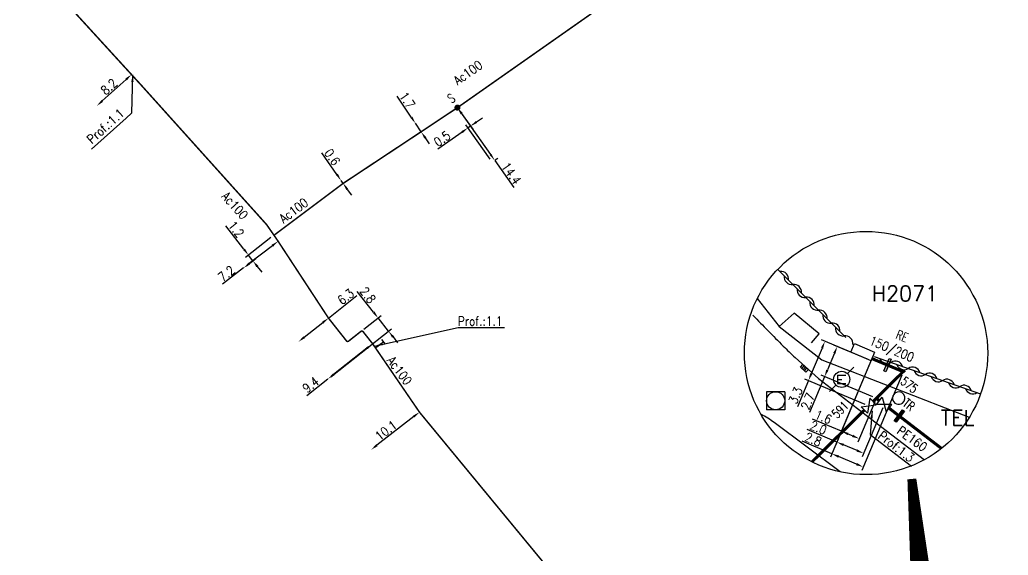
# Model space of a CAD drawing. Header units: millimetres. Extents: x 138988 to 140002, y 128990 to 130001.
# Drawn here: x 139674.1 to 139837.2, y 129141 to 129229.4 of the extents above; entities that cross this region are included whole.
import ezdxf
from ezdxf.enums import TextEntityAlignment as Align

# ---------------------------------------------------------------- set-up
doc = ezdxf.new("R2010")
doc.units = ezdxf.units.MM
doc.header["$PDMODE"] = 34
doc.linetypes.add('L_25_AP', pattern=[2000, 1000, 1000])
doc.layers.get('0').update_dxf_attribs({"linetype": 'CONTINUOUS'})
doc.layers.get('Defpoints').update_dxf_attribs({"linetype": 'CONTINUOUS'})
for name, color, linetype in [('L_150', 1, 'CONTINUOUS'), ('L_300', 7, 'CONTINUOUS'), ('L_340', 7, 'CONTINUOUS'), ('L_900', 7, 'CONTINUOUS')]:
    doc.layers.add(name, color=color, linetype=linetype)
doc.styles.add('G_ROMANS', font='ROMANS.SHX', dxfattribs={"width": 0.75})
doc.styles.get("Standard").update_dxf_attribs({"font": 'romans.shx', "width": 0.85})
doc.dimstyles.get("Standard").update_dxf_attribs({"dimtxt": 1.5, "dimasz": 1.2, "dimexe": 0.625, "dimexo": 0.625, "dimgap": 0.25, "dimtad": 1, "dimdec": 1, "dimzin": 0, "dimdsep": 46, "dimtxsty": 'Standard', "dimcen": -0.5, "dimadec": 0, "dimazin": 0, "dimtfac": 1, "dimtdec": 1, "dimtmove": 0, "dimatfit": 3, "dimfxl": 0, "dimtolj": 1, "dimtzin": 0, "dimarcsym": 0})

# ---------------------------------------------------------------- blocks, each defined once
blk = doc.blocks.new('*D112')
at = {"layer": 'Defpoints', "color": 0, "linetype": 'Continuous', "transparency": 16777216}
for p in [(139692.55, 129220.34), (139686.84, 129215.18), (139686.84, 129215.18)]:
    blk.add_point(p, dxfattribs=at)
at = {"layer": 'L_150', "color": 0, "linetype": 'Continuous', "lineweight": -2, "transparency": 16777216}
blk.add_line((139691.66, 129219.53), (139687.73, 129215.98), dxfattribs=at)
at = {"layer": 'L_150', "color": 0, "linetype": 'Continuous', "transparency": 16777216}
for points in [[(139691.53, 129219.68), (139691.8, 129219.39), (139692.55, 129220.34)], [(139687.6, 129216.13), (139687.87, 129215.83), (139686.84, 129215.18)]]:
    blk.add_solid(points, dxfattribs=at)
at = {"layer": 'L_150', "color": 0, "linetype": 'Continuous', "transparency": 16777216, "insert": (139688.84, 129218.33), "char_height": 1.5, "attachment_point": 5, "rotation": 42.1061}
blk.add_mtext('\\A1;8.2', dxfattribs=at)
blk = doc.blocks.new('*D113')
at = {"layer": 'Defpoints', "color": 0, "linetype": 'Continuous', "transparency": 16777216}
for p in [(139732.34, 129175.91), (139724.95, 129170.09), (139724.95, 129170.09)]:
    blk.add_point(p, dxfattribs=at)
at = {"layer": 'L_150', "color": 0, "linetype": 'Continuous', "lineweight": -2, "transparency": 16777216}
for p, q in [((139731.4, 129175.17), (139725.9, 129170.84)), ((139724.95, 129170.09), (139721.47, 129167.35))]:
    blk.add_line(p, q, dxfattribs=at)
at = {"layer": 'L_150', "color": 0, "linetype": 'Continuous', "transparency": 16777216}
for points in [[(139731.27, 129175.33), (139731.52, 129175.01), (139732.34, 129175.91)], [(139725.77, 129170.99), (139726.02, 129170.68), (139724.95, 129170.09)]]:
    blk.add_solid(points, dxfattribs=at)
at = {"layer": 'L_150', "color": 0, "linetype": 'Continuous', "transparency": 16777216, "insert": (139722.12, 129169.14), "char_height": 1.5, "attachment_point": 5, "rotation": 38.228}
blk.add_mtext('\\A1;9.4', dxfattribs=at)
blk = doc.blocks.new('*D114')
at = {"layer": 'Defpoints', "color": 0, "linetype": 'Continuous', "transparency": 16777216}
for p in [(139725.05, 129180.15), (139720.1, 129176.25), (139720.1, 129176.25)]:
    blk.add_point(p, dxfattribs=at)
at = {"layer": 'L_150', "color": 0, "linetype": 'Continuous', "lineweight": -2, "transparency": 16777216}
for p, q in [((139725.05, 129180.15), (139729.75, 129183.86)), ((139721.05, 129177), (139724.11, 129179.41))]:
    blk.add_line(p, q, dxfattribs=at)
at = {"layer": 'L_150', "color": 0, "linetype": 'Continuous', "transparency": 16777216}
for points in [[(139723.99, 129179.57), (139724.23, 129179.25), (139725.05, 129180.15)], [(139720.92, 129177.15), (139721.17, 129176.84), (139720.1, 129176.25)]]:
    blk.add_solid(points, dxfattribs=at)
at = {"layer": 'L_150', "color": 0, "linetype": 'Continuous', "transparency": 16777216, "insert": (139727.91, 129183.68), "char_height": 1.5, "attachment_point": 5, "rotation": 38.228}
blk.add_mtext('\\A1;6.3', dxfattribs=at)
blk = doc.blocks.new('*D115')
at = {"layer": 'Defpoints', "color": 0, "linetype": 'Continuous', "transparency": 16777216}
for p in [(139730.41, 129177.96), (139734.97, 129177.98), (139724.95, 129170.09)]:
    blk.add_point(p, dxfattribs=at)
at = {"layer": 'L_150', "color": 0, "linetype": 'Continuous', "lineweight": -2, "transparency": 16777216}
for p, q in [((139732.49, 129181.12), (139729.78, 129184.56)), ((139730.9, 129178.34), (139733.72, 129180.57)), ((139734.97, 129177.98), (139733.23, 129180.18)), ((139725.45, 129170.48), (139735.46, 129178.37)), ((139735.71, 129177.04), (139736.45, 129176.09))]:
    blk.add_line(p, q, dxfattribs=at)
at = {"layer": 'L_150', "color": 0, "linetype": 'Continuous', "transparency": 16777216}
for points in [[(139732.65, 129181.25), (139732.33, 129181), (139733.23, 129180.18)], [(139735.86, 129177.16), (139735.55, 129176.91), (139734.97, 129177.98)]]:
    blk.add_solid(points, dxfattribs=at)
at = {"layer": 'L_150', "color": 0, "linetype": 'Continuous', "transparency": 16777216, "insert": (139731.55, 129183.93), "char_height": 1.5, "attachment_point": 5, "rotation": 308.228}
blk.add_mtext('\\A1;2.8', dxfattribs=at)
blk = doc.blocks.new('*D116')
at = {"layer": 'Defpoints', "color": 0, "linetype": 'Continuous', "transparency": 16777216}
for p in [(139716.74, 129192.83), (139711.05, 129188.42), (139711.05, 129188.42)]:
    blk.add_point(p, dxfattribs=at)
at = {"layer": 'L_150', "color": 0, "linetype": 'Continuous', "lineweight": -2, "transparency": 16777216}
for p, q in [((139715.79, 129192.09), (139711.99, 129189.16)), ((139711.05, 129188.42), (139707.59, 129185.75))]:
    blk.add_line(p, q, dxfattribs=at)
at = {"layer": 'L_150', "color": 0, "linetype": 'Continuous', "transparency": 16777216}
for points in [[(139715.67, 129192.25), (139715.91, 129191.94), (139716.74, 129192.83)], [(139711.87, 129189.31), (139712.12, 129189), (139711.05, 129188.42)]]:
    blk.add_solid(points, dxfattribs=at)
at = {"layer": 'L_150', "color": 0, "linetype": 'Continuous', "transparency": 16777216, "insert": (139708.23, 129187.51), "char_height": 1.5, "attachment_point": 5, "rotation": 37.7331}
blk.add_mtext('\\A1;7.2', dxfattribs=at)
blk = doc.blocks.new('*D117')
at = {"layer": 'Defpoints', "color": 0, "linetype": 'Continuous', "transparency": 16777216}
for p in [(139716.06, 129193.82), (139711.05, 129188.42), (139712.58, 129189.61)]:
    blk.add_point(p, dxfattribs=at)
at = {"layer": 'L_150', "color": 0, "linetype": 'Continuous', "lineweight": -2, "transparency": 16777216}
for p, q in [((139711.11, 129191.51), (139708.12, 129195.37)), ((139715.56, 129193.43), (139711.35, 129190.17)), ((139711.54, 129188.8), (139713.07, 129189.99)), ((139712.58, 129189.61), (139711.84, 129190.56)), ((139713.31, 129188.66), (139714.05, 129187.71))]:
    blk.add_line(p, q, dxfattribs=at)
at = {"layer": 'L_150', "color": 0, "linetype": 'Continuous', "transparency": 16777216}
for points in [[(139711.27, 129191.63), (139710.95, 129191.38), (139711.84, 129190.56)], [(139713.47, 129188.78), (139713.15, 129188.54), (139712.58, 129189.61)]]:
    blk.add_solid(points, dxfattribs=at)
at = {"layer": 'L_150', "color": 0, "linetype": 'Continuous', "transparency": 16777216, "insert": (139709.82, 129194.8), "char_height": 1.5, "attachment_point": 5, "rotation": 307.7331}
blk.add_mtext('\\A1;1.2', dxfattribs=at)
blk = doc.blocks.new('*D151')
at = {"layer": 'Defpoints', "color": 0, "linetype": 'Continuous', "transparency": 16777216}
for p in [(139740.06, 129164.63), (139732.09, 129158.43), (139732.09, 129158.43)]:
    blk.add_point(p, dxfattribs=at)
at = {"layer": 'L_150', "color": 0, "linetype": 'Continuous', "lineweight": -2, "transparency": 16777216}
blk.add_line((139739.12, 129163.89), (139733.04, 129159.17), dxfattribs=at)
at = {"layer": 'L_150', "color": 0, "linetype": 'Continuous', "transparency": 16777216}
for points in [[(139738.99, 129164.05), (139739.24, 129163.74), (139740.06, 129164.63)], [(139732.92, 129159.33), (139733.16, 129159.01), (139732.09, 129158.43)]]:
    blk.add_solid(points, dxfattribs=at)
at = {"layer": 'L_150', "color": 0, "linetype": 'Continuous', "transparency": 16777216, "insert": (139734.54, 129161.6), "char_height": 1.5, "attachment_point": 5, "rotation": 37.8614}
blk.add_mtext('\\A1;10.1', dxfattribs=at)
blk = doc.blocks.new('L_340_07')
at = {"color": 0, "linetype": 'Continuous', "const_width": 0.25, "flags": 128}
blk.add_lwpolyline([(0, 0), (1.25, 0)], dxfattribs=at)
at = {"color": 0, "linetype": 'Continuous', "flags": 128}
blk.add_lwpolyline([(1.25, -0.5), (1.25, 0.5)], dxfattribs=at)
at = {"color": 0, "linetype": 'Continuous', "style": 'G_ROMANS', "width": 0.75, "flags": 3}
for tag, p in [('DEF_LEG', (0.72, -3.47)), ('DEF_COUP', (0.72, -5.97)), ('DEF_TYPE', (0.72, -8.47))]:
    blk.add_attdef(tag, text='', height=1.2, dxfattribs=at).set_placement(p, align=Align.MIDDLE)
blk = doc.blocks.new('*D511')
at = {"layer": 'Defpoints', "color": 0, "linetype": 'Continuous', "transparency": 16777216}
for p in [(139732.34, 129175.91), (139724.95, 129170.09), (139724.95, 129170.09)]:
    blk.add_point(p, dxfattribs=at)
at = {"layer": 'L_150', "color": 0, "linetype": 'Continuous', "lineweight": -2, "transparency": 16777216}
for p, q in [((139731.4, 129175.17), (139725.9, 129170.84)), ((139724.95, 129170.09), (139721.47, 129167.35))]:
    blk.add_line(p, q, dxfattribs=at)
at = {"layer": 'L_150', "color": 0, "linetype": 'Continuous', "transparency": 16777216}
for points in [[(139731.27, 129175.33), (139731.52, 129175.01), (139732.34, 129175.91)], [(139725.77, 129170.99), (139726.02, 129170.68), (139724.95, 129170.09)]]:
    blk.add_solid(points, dxfattribs=at)
at = {"layer": 'L_150', "color": 0, "linetype": 'Continuous', "transparency": 16777216, "insert": (139722.12, 129169.14), "char_height": 1.5, "attachment_point": 5, "rotation": 38.228}
blk.add_mtext('\\A1;9.4', dxfattribs=at)
blk = doc.blocks.new('*D523')
at = {"layer": 'Defpoints', "color": 0, "transparency": 16777216}
for p in [(139815.16, 129174.55), (139819.87, 129171.31), (139808.11, 129157.76)]:
    blk.add_point(p, dxfattribs=at)
at = {"layer": 'L_900', "color": 0, "lineweight": -2, "transparency": 16777216}
for p, q in [((139814.92, 129173.97), (139807.87, 129157.18)), ((139819.63, 129170.73), (139813.03, 129155.02)), ((139808.11, 129157.76), (139803.2, 129159.82)), ((139812.17, 129156.06), (139809.22, 129157.3))]:
    blk.add_line(p, q, dxfattribs=at)
at = {"layer": 'L_900', "color": 0, "transparency": 16777216}
for points in [[(139809.3, 129157.48), (139809.14, 129157.11), (139808.11, 129157.76)], [(139812.25, 129156.24), (139812.09, 129155.87), (139813.28, 129155.59)]]:
    blk.add_solid(points, dxfattribs=at)
at = {"layer": 'L_900', "color": 0, "transparency": 16777216, "insert": (139805.04, 129160.13), "char_height": 1.5, "attachment_point": 5, "rotation": 337.227}
blk.add_mtext('\\A1;2.8', dxfattribs=at)
blk = doc.blocks.new('*D524')
at = {"layer": 'Defpoints', "color": 0, "transparency": 16777216}
for p in [(139814.56, 129173.12), (139815.42, 129166.91), (139809.68, 129161.49)]:
    blk.add_point(p, dxfattribs=at)
at = {"layer": 'L_900', "color": 0, "lineweight": -2, "transparency": 16777216}
for p, q in [((139814.32, 129172.55), (139809.43, 129160.91)), ((139815.18, 129166.33), (139812.38, 129159.67)), ((139809.68, 129161.49), (139804.93, 129163.48)), ((139811.52, 129160.71), (139810.78, 129161.02))]:
    blk.add_line(p, q, dxfattribs=at)
at = {"layer": 'L_900', "color": 0, "transparency": 16777216}
for points in [[(139810.86, 129161.21), (139810.7, 129160.84), (139809.68, 129161.49)], [(139811.6, 129160.9), (139811.44, 129160.53), (139812.63, 129160.25)]]:
    blk.add_solid(points, dxfattribs=at)
at = {"layer": 'L_900', "color": 0, "transparency": 16777216, "insert": (139806.7, 129163.82), "char_height": 1.5, "attachment_point": 5, "rotation": 337.227}
blk.add_mtext('\\A1;1.6', dxfattribs=at)
blk = doc.blocks.new('*D525')
at = {"layer": 'Defpoints', "color": 0, "transparency": 16777216}
for p in [(139808.99, 129175.46), (139814.56, 129173.12), (139815.42, 129166.91)]:
    blk.add_point(p, dxfattribs=at)
at = {"layer": 'L_900', "color": 0, "lineweight": -2, "transparency": 16777216}
for p, q in [((139813.99, 129173.37), (139808.42, 129175.7)), ((139808.53, 129174.36), (139807.37, 129171.59)), ((139806.9, 129170.48), (139804.42, 129164.58)), ((139814.85, 129167.15), (139806.33, 129170.72))]:
    blk.add_line(p, q, dxfattribs=at)
at = {"layer": 'L_900', "color": 0, "transparency": 16777216}
for points in [[(139808.34, 129174.43), (139808.71, 129174.28), (139808.99, 129175.46)], [(139807.18, 129171.67), (139807.55, 129171.51), (139806.9, 129170.48)]]:
    blk.add_solid(points, dxfattribs=at)
at = {"layer": 'L_900', "color": 0, "transparency": 16777216, "insert": (139804.12, 129166.43), "char_height": 1.5, "attachment_point": 5, "rotation": 67.227}
blk.add_mtext('\\A1;2.7', dxfattribs=at)
blk = doc.blocks.new('*D526')
at = {"layer": 'Defpoints', "color": 0, "transparency": 16777216}
for p in [(139806.95, 129176.32), (139814.56, 129173.12), (139814.18, 129165.68)]:
    blk.add_point(p, dxfattribs=at)
at = {"layer": 'L_900', "color": 0, "lineweight": -2, "transparency": 16777216}
for p, q in [((139806.49, 129175.21), (139804.7, 129170.96)), ((139813.99, 129173.37), (139806.38, 129176.56)), ((139804.24, 129169.85), (139802.43, 129165.53)), ((139813.6, 129165.92), (139803.66, 129170.09))]:
    blk.add_line(p, q, dxfattribs=at)
at = {"layer": 'L_900', "color": 0, "transparency": 16777216}
for points in [[(139806.31, 129175.29), (139806.67, 129175.13), (139806.95, 129176.32)], [(139804.52, 129171.03), (139804.89, 129170.88), (139804.24, 129169.85)]]:
    blk.add_solid(points, dxfattribs=at)
at = {"layer": 'L_900', "color": 0, "transparency": 16777216, "insert": (139802.12, 129167.38), "char_height": 1.5, "attachment_point": 5, "rotation": 67.227}
blk.add_mtext('\\A1;3.3', dxfattribs=at)
blk = doc.blocks.new('*D527')
at = {"layer": 'Defpoints', "color": 0, "transparency": 16777216}
for p in [(139814.56, 129173.12), (139816.74, 129165.9), (139808.92, 129159.69)]:
    blk.add_point(p, dxfattribs=at)
at = {"layer": 'L_900', "color": 0, "lineweight": -2, "transparency": 16777216}
for p, q in [((139814.32, 129172.55), (139808.68, 129159.12)), ((139816.5, 129165.32), (139813.11, 129157.26)), ((139808.92, 129159.69), (139804.02, 129161.75)), ((139812.25, 129158.3), (139810.03, 129159.23))]:
    blk.add_line(p, q, dxfattribs=at)
at = {"layer": 'L_900', "color": 0, "transparency": 16777216}
for points in [[(139810.11, 129159.41), (139809.95, 129159.04), (139808.92, 129159.69)], [(139812.32, 129158.48), (139812.17, 129158.11), (139813.35, 129157.83)]]:
    blk.add_solid(points, dxfattribs=at)
at = {"layer": 'L_900', "color": 0, "transparency": 16777216, "insert": (139805.87, 129162.06), "char_height": 1.5, "attachment_point": 5, "rotation": 337.227}
blk.add_mtext('\\A1;2.0', dxfattribs=at)
blk = doc.blocks.new('L_340_20')
at = {"linetype": 'Continuous'}
blk.add_hatch(color=0, dxfattribs=at).paths.add_polyline_path([(0.125, 0.75), (-0.125, 0.75), (-0.125, -0.75), (0.125, -0.75)])
at = {"color": 0, "linetype": 'Continuous'}
blk.add_lwpolyline([(-0.125, 0.75), (0.125, 0.75), (0.125, -0.75), (-0.125, -0.75)], close=True, dxfattribs=at)
at = {"color": 0, "linetype": 'Continuous', "width": 0.75}
for tag, height, flags, p in [('RE', 1.5, 8, (0, 3)), ('DEF_LEG', 1.2, 3, (0, -5)), ('DEF_COUP', 1.2, 3, (0, -7.5)), ('DEF_TYPE', 1.2, 3, (0, -10))]:
    blk.add_attdef(tag, text='', height=height, dxfattribs=dict(at, flags=flags)).set_placement(p, align=Align.MIDDLE)
blk = doc.blocks.new('L_300_03')
at = {"color": 0, "linetype": 'Continuous', "flags": 128}
blk.add_lwpolyline([(-1, 0.75), (1, -0.75), (1, 0.75), (-1, -0.75), (-1, 0.75)], dxfattribs=at)
at = {"color": 0, "linetype": 'Continuous', "width": 0.75}
blk.add_attdef('NUM', text='', height=1.5, dxfattribs=at).set_placement((0, 2.1), align=Align.MIDDLE_CENTER)
at = {"color": 0, "linetype": 'Continuous', "width": 0.75, "flags": 3}
for tag, p in [('DEF_LEG', (0, -5)), ('DEF_COUP', (0, -7.5)), ('DEF_TYPE', (0, -10))]:
    blk.add_attdef(tag, text='', height=1.2, dxfattribs=at).set_placement(p, align=Align.MIDDLE)
blk = doc.blocks.new('L_340_19')
at = {"linetype": 'Continuous'}
blk.add_hatch(color=0, dxfattribs=at).paths.add_polyline_path([(0.125, 0.75), (-0.125, 0.75), (-0.125, -0.75), (0.125, -0.75)])
at = {"color": 0, "linetype": 'Continuous'}
blk.add_lwpolyline([(-0.125, 0.75), (0.125, 0.75), (0.125, -0.75), (-0.125, -0.75)], close=True, dxfattribs=at)
at = {"color": 0, "linetype": 'Continuous', "width": 0.75}
for tag, height, flags, p in [('TR', 1.5, 8, (0, 3)), ('DEF_LEG', 1.2, 3, (0, -5)), ('DEF_COUP', 1.2, 3, (0, -7.5)), ('DEF_TYPE', 1.2, 3, (0, -10))]:
    blk.add_attdef(tag, text='', height=height, dxfattribs=dict(at, flags=flags)).set_placement(p, align=Align.MIDDLE)
blk = doc.blocks.new('*D774')
at = {"layer": 'Defpoints', "color": 0, "linetype": 'Continuous', "transparency": 16777216}
for p in [(139727.12, 129202.87), (139727.12, 129202.87), (139727.47, 129202.38)]:
    blk.add_point(p, dxfattribs=at)
at = {"layer": 'L_150', "color": 0, "linetype": 'Continuous', "lineweight": -2, "transparency": 16777216}
for p, q in [((139726.44, 129203.85), (139723.94, 129207.44)), ((139727.47, 129202.38), (139727.12, 129202.87)), ((139728.15, 129201.39), (139728.84, 129200.41))]:
    blk.add_line(p, q, dxfattribs=at)
at = {"layer": 'L_150', "color": 0, "linetype": 'Continuous', "transparency": 16777216}
for points in [[(139726.6, 129203.97), (139726.27, 129203.74), (139727.12, 129202.87)], [(139728.32, 129201.51), (139727.99, 129201.28), (139727.47, 129202.38)]]:
    blk.add_solid(points, dxfattribs=at)
at = {"layer": 'L_150', "color": 0, "linetype": 'Continuous', "transparency": 16777216, "insert": (139725.67, 129206.71), "char_height": 1.5, "attachment_point": 5, "rotation": 304.8482}
blk.add_mtext('\\A1;0.6', dxfattribs=at)
blk = doc.blocks.new('*D775')
at = {"layer": 'Defpoints', "color": 0, "linetype": 'Continuous', "transparency": 16777216}
for p in [(139739.39, 129212.31), (139739.39, 129212.31), (139740.34, 129210.9)]:
    blk.add_point(p, dxfattribs=at)
at = {"layer": 'L_150', "color": 0, "linetype": 'Continuous', "lineweight": -2, "transparency": 16777216}
for p, q in [((139738.72, 129213.3), (139736.37, 129216.77)), ((139740.34, 129210.9), (139739.39, 129212.31)), ((139741.01, 129209.9), (139741.68, 129208.91))]:
    blk.add_line(p, q, dxfattribs=at)
at = {"layer": 'L_150', "color": 0, "linetype": 'Continuous', "transparency": 16777216}
for points in [[(139738.88, 129213.41), (139738.55, 129213.19), (139739.39, 129212.31)], [(139741.18, 129210.01), (139740.85, 129209.79), (139740.34, 129210.9)]]:
    blk.add_solid(points, dxfattribs=at)
at = {"layer": 'L_150', "color": 0, "linetype": 'Continuous', "transparency": 16777216, "insert": (139738.04, 129216.09), "char_height": 1.5, "attachment_point": 5, "rotation": 304.0389}
blk.add_mtext('\\A1;1.7', dxfattribs=at)
blk = doc.blocks.new('*D776')
at = {"layer": 'Defpoints', "color": 0, "linetype": 'Continuous', "transparency": 16777216}
for p in [(139746.33, 129214.88), (139752.47, 129206.18), (139752.06, 129205.89)]:
    blk.add_point(p, dxfattribs=at)
at = {"layer": 'L_300', "color": 0, "linetype": 'Continuous', "lineweight": -2, "transparency": 16777216}
for p, q in [((139747.02, 129213.9), (139751.78, 129207.16)), ((139752.47, 129206.18), (139755.62, 129201.71)), ((139752.57, 129206.25), (139752.98, 129206.54))]:
    blk.add_line(p, q, dxfattribs=at)
at = {"layer": 'L_300', "color": 0, "linetype": 'Continuous', "transparency": 16777216}
for points in [[(139747.18, 129214.01), (139746.86, 129213.78), (139746.33, 129214.88)], [(139751.94, 129207.27), (139751.62, 129207.04), (139752.47, 129206.18)]]:
    blk.add_solid(points, dxfattribs=at)
at = {"layer": 'L_300', "color": 0, "linetype": 'Continuous', "transparency": 16777216, "insert": (139755.21, 129204.03), "char_height": 1.5, "attachment_point": 5, "rotation": 305.2261}
blk.add_mtext('\\A1;14.4', dxfattribs=at)
blk = doc.blocks.new('*D777')
at = {"layer": 'Defpoints', "color": 0, "linetype": 'Continuous', "transparency": 16777216}
for p in [(139746.33, 129214.88), (139748.08, 129211.54), (139752.06, 129205.89)]:
    blk.add_point(p, dxfattribs=at)
at = {"layer": 'L_300', "color": 0, "linetype": 'Continuous', "lineweight": -2, "transparency": 16777216}
for p, q in [((139746.69, 129214.37), (139748.84, 129211.31)), ((139749.46, 129212.52), (139750.44, 129213.21)), ((139751.7, 129206.4), (139747.71, 129212.05)), ((139748.48, 129211.83), (139748.08, 129211.54)), ((139747.1, 129210.84), (139743.08, 129208.01))]:
    blk.add_line(p, q, dxfattribs=at)
at = {"layer": 'L_300', "color": 0, "linetype": 'Continuous', "transparency": 16777216}
for points in [[(139749.35, 129212.68), (139749.58, 129212.35), (139748.48, 129211.83)], [(139746.98, 129211.01), (139747.21, 129210.68), (139748.08, 129211.54)]]:
    blk.add_solid(points, dxfattribs=at)
at = {"layer": 'L_300', "color": 0, "linetype": 'Continuous', "transparency": 16777216, "insert": (139743.8, 129209.74), "char_height": 1.5, "attachment_point": 5, "rotation": 35.2261}
blk.add_mtext('\\A1;0.5', dxfattribs=at)
blk = doc.blocks.new('L_300_11')
at = {"color": 0, "linetype": 'Continuous', "const_width": 0.497, "flags": 128}
blk.add_lwpolyline([(-0.25, 0, 1), (0.25, 0, 1)], format="xyb", close=True, dxfattribs=at)
at = {"color": 0, "linetype": 'Continuous', "style": 'G_ROMANS', "width": 0.75}
blk.add_text('S', height=1.5, dxfattribs=at).set_placement((0, 1.85), align=Align.MIDDLE)
at = {"color": 0, "linetype": 'Continuous', "width": 0.75, "flags": 3}
for tag, p in [('DEF_LEG', (0, -5)), ('DEF_COUP', (0, -7.5)), ('DEF_TYPE', (0, -10))]:
    blk.add_attdef(tag, text='', height=1.2, dxfattribs=at).set_placement(p, align=Align.MIDDLE)

msp = doc.modelspace()

# ---------------------------------------------------------------- linework, layer by layer
at = {"layer": 'L_150', "linetype": 'L_25_AP', "const_width": 0.25, "flags": 128}
msp.add_lwpolyline([(139656.63, 129259.06), (139658.11, 129257.49), (139672.27, 129242.53), (139692.55, 129220.34), (139694.31, 129218.42), (139714.85, 129195.57), (139714.85, 129195.57), (139714.85, 129195.57), (139716.06, 129193.82), (139716.74, 129192.83), (139725.05, 129180.15), (139728.02, 129176.39, 0.414214), (139728.37, 129176.35), (139730.41, 129177.96, -0.414214), (139730.76, 129177.91), (139732.34, 129175.91), (139732.34, 129175.91), (139740.06, 129164.63), (139767, 129131.97), (139784.58, 129107.98), (139807.61, 129076.56)], format="xyb", dxfattribs=at)
for points in [[(139716.06, 129193.82), (139727.47, 129202.38), (139740.34, 129210.9), (139746.33, 129214.88), (139768.06, 129230.13), (139797.15, 129250.94), (139819.84, 129248.52)], [(139732.84, 129175.28), (139733.15, 129175.49)]]:
    msp.add_lwpolyline(points, dxfattribs=at)
at = {"layer": 'L_900'}
for p, q in [((139799.17, 129188.19), (139810.41, 129176.93)), ((139795.8, 129183.38), (139799.43, 129178.74)), ((139801.91, 129180.96), (139799.43, 129178.74)), ((139806, 129177.57), (139801.91, 129180.96)), ((139799.43, 129178.74), (139806.44, 129173.29)), ((139804.75, 129176.06), (139806, 129177.57)), ((139811.24, 129174.52), (139811.84, 129175.94)), ((139811.84, 129175.94), (139815.16, 129174.55)), ((139802.04, 129173.64), (139805.88, 129170.2)), ((139814.56, 129173.12), (139811.24, 129174.52)), ((139815.16, 129174.55), (139814.56, 129173.12)), ((139815.07, 129173.83), (139832.64, 129167.65)), ((139802.93, 129172.03), (139803.33, 129172.48)), ((139803.75, 129171.3), (139802.93, 129172.03)), ((139803.16, 129171.83), (139803.56, 129172.28)), ((139803.33, 129172.48), (139804.15, 129171.75)), ((139803.38, 129171.63), (139803.78, 129172.08)), ((139803.6, 129171.43), (139804, 129171.88)), ((139806.44, 129173.29), (139830.78, 129163.8)), ((139810.73, 129171.04), (139811.73, 129172.04)), ((139803.75, 129171.3), (139803.83, 129171.23)), ((139803.83, 129171.23), (139804.23, 129171.68)), ((139804.23, 129171.68), (139804.15, 129171.75)), ((139809.06, 129170.71), (139809.06, 129169.37)), ((139809.06, 129170.71), (139810.39, 129170.71)), ((139805.88, 129170.2), (139814.5, 129163.59)), ((139808.73, 129169.04), (139807.73, 129168.04)), ((139809.06, 129170.04), (139809.73, 129170.04)), ((139809.06, 129169.37), (139810.39, 129169.37)), ((139800.32, 129168.01), (139797.32, 129168.01)), ((139797.32, 129168.01), (139797.32, 129165.01)), ((139800.32, 129168.01), (139800.32, 129165.01)), ((139800.32, 129165.01), (139797.32, 129165.01)), ((139809.46, 129154.79), (139798.58, 129162.92)), ((139814.5, 129163.59), (139823.36, 129156.78))]:
    msp.add_line(p, q, dxfattribs=at)
at = {"layer": 'L_900', "const_width": 0.5, "flags": 128}
for points in [[(139814.71, 129173.47), (139819.87, 129171.31), (139814.89, 129166.38)], [(139815.42, 129166.91), (139815.94, 129166.51)], [(139817.53, 129165.29), (139826.18, 129158.65)]]:
    msp.add_lwpolyline(points, dxfattribs=at)
at = {"layer": 'L_900', "flags": 128}
msp.add_lwpolyline([(139813.47, 129164.97, 0.5, 0.5, 0), (139804.81, 129156.42, 0, 0, 0)], format="xyseb", dxfattribs=at)
at = {"layer": 'L_900', "linetype": 'Continuous', "flags": 128}
msp.add_lwpolyline([(139821.3, 129153.61, 1.47, 8.8, 0), (139827.11, 129090.2, 8.8, 0, 0), (139828.4, 129075.6, 0, 17.59, 0), (139827.11, 129090.2, 17.59, 17.59, 0)], format="xyseb", dxfattribs=at)
at = {"layer": 'L_900'}
msp.add_circle((139813.74, 129174.39), 20.07, dxfattribs=at)
for centre, radius, start, end in [((139799.72, 129186.59), 1.25, 351.7933, 98.0537), ((139801.48, 129186.94), 1.25, 171.7933, 278.0538), ((139801.83, 129184.46), 1.25, 351.7933, 98.0537), ((139803.6, 129184.81), 1.25, 171.7933, 278.0538), ((139803.95, 129182.34), 1.25, 351.7933, 98.0537), ((139805.72, 129182.69), 1.25, 171.7933, 278.0538), ((141484.94, 130833.37), 2363.73, 224.36417, 224.5366), ((139806.07, 129180.21), 1.25, 351.7933, 98.0537), ((139807.84, 129180.57), 1.25, 171.7933, 278.0538), ((139808.19, 129178.09), 1.25, 351.7933, 98.0537), ((139809.96, 129178.44), 1.25, 171.7933, 278.0538), ((139810.31, 129175.97), 1.25, 351.7933, 98.0537), ((139838.74, 129213.58), 54.24, 224.5366, 227.4224), ((139817.2, 129173.87), 1.25, 197.5006, 303.7611), ((139818.59, 129171.8), 1.25, 17.5006, 123.761), ((139820.03, 129172.88), 1.25, 197.5006, 303.7611), ((139821.42, 129170.8), 1.25, 17.5006, 123.761), ((139822.86, 129171.88), 1.25, 197.5006, 303.7611), ((139824.25, 129169.81), 1.25, 17.5006, 123.761), ((139825.69, 129170.89), 1.25, 197.5006, 303.7611), ((139827.08, 129168.81), 1.25, 17.5006, 123.761), ((139828.52, 129169.89), 1.25, 197.5006, 303.7611), ((139829.91, 129167.82), 1.25, 17.5006, 123.761), ((139819.13, 129166.95), 1.03, 128.1409, 308.1409), ((139819.13, 129166.95), 1.03, 308.1409, 128.1409), ((139831.35, 129168.9), 1.25, 197.5006, 303.7611), ((139789.76, 129151.1), 14.74, 53.2434, 63.1527)]:
    msp.add_arc(centre, radius, start, end, dxfattribs=at)
for centre, major_axis, start_param, end_param in [((139809.73, 129170.04), (0.943, 0.943), 5.497787, 11.780972), ((139798.82, 129166.51), (-1.06, 1.06), 3.926991, 10.210176)]:
    msp.add_ellipse(centre, major_axis=major_axis, ratio=1, start_param=start_param, end_param=end_param, dxfattribs=at)

# ---------------------------------------------------------------- block references
at = {"layer": 'L_300', "rotation": 33.4540221984584}
msp.add_blockref('L_300_11', (139746.33, 129214.88), dxfattribs=at)
at = {"layer": 'L_340', "rotation": 36.3399246595481}
msp.add_blockref('L_340_07', (139733.15, 129175.49), dxfattribs=at)
at = {"layer": 'L_900'}
ref = msp.add_blockref('L_340_20', (139817.29, 129172.39), dxfattribs=dict(at, xscale=1.5, yscale=1.5, zscale=1.5, rotation=337.2269996380292))
ref.add_attrib('RE', 'RE', dxfattribs={"layer": '0', "color": 0, "linetype": 'Continuous', "height": 1.5, "rotation": 337.227, "width": 0.75, "flags": 8}).set_placement((139819.69, 129177.18), align=Align.MIDDLE)
ref = msp.add_blockref('L_300_03', (139816.74, 129165.9), dxfattribs=dict(at, rotation=322.4867560715914))
ref.add_attrib('NUM', '575', dxfattribs={"layer": '0', "color": 0, "linetype": 'Continuous', "height": 1.5, "rotation": 322.4868, "width": 0.75}).set_placement((139820.88, 129169.13), align=Align.MIDDLE_CENTER)
ref = msp.add_blockref('L_300_03', (139814.18, 129165.68), dxfattribs=dict(at, rotation=44.67877374452471))
ref.add_attrib('NUM', '591', dxfattribs={"layer": '0', "color": 0, "linetype": 'Continuous', "height": 1.5, "rotation": 44.6788, "width": 0.75}).set_placement((139809.46, 129165.05), align=Align.MIDDLE_CENTER)
ref = msp.add_blockref('L_340_19', (139819.23, 129163.99), dxfattribs=dict(at, xscale=1.5, yscale=1.5, zscale=1.5, rotation=322.4867560722467))
ref.add_attrib('TR', 'TR', dxfattribs={"layer": '0', "color": 0, "linetype": 'Continuous', "height": 1.5, "rotation": 322.4868, "width": 0.75, "flags": 8}).set_placement((139820.83, 129165.85), align=Align.MIDDLE)

# ---------------------------------------------------------------- texts
at = {"layer": 'L_150', "linetype": 'Continuous', "width": 0.85}
for rotation, p in [(35.0615, (139748.05, 129220.65)), (36.6762, (139719.31, 129197.91))]:
    msp.add_text('Ac100', height=1.5, rotation=rotation, dxfattribs=at).set_placement(p, align=Align.MIDDLE)
for rotation, p in [(311.9504, (139707.3, 129200.17)), (307.1176, (139734.59, 129173.12))]:
    msp.add_text('Ac100', height=1.5, rotation=rotation, dxfattribs=at).set_placement(p)
at = {"layer": 'L_150', "linetype": 'Continuous', "insert": (139690.5, 129214.87), "char_height": 1.5, "attachment_point": 3, "rotation": 42.1061}
msp.add_mtext('\\A1;Prof.:1.1', dxfattribs=at)
at = {"layer": 'L_150', "linetype": 'Continuous', "insert": (139746.38, 129180.4), "char_height": 1.5, "attachment_point": 1}
msp.add_mtext('\\A1;Prof.:1.1', dxfattribs=at)
at = {"layer": 'L_900'}
for s, p in [('H2071', (139814.69, 129182.96)), ('TEL', (139826.06, 129162.45))]:
    msp.add_text(s, height=2.5, dxfattribs=at).set_placement(p)
at = {"layer": 'L_900', "width": 0.85}
for s, rotation, p in [('150/200', 337.227, (139814.12, 129175.88)), ('PE160', 323.9333, (139818.7, 129161.25))]:
    msp.add_text(s, height=1.5, rotation=rotation, dxfattribs=at).set_placement(p)
at = {"layer": 'L_900', "insert": (139816.03, 129161.03), "char_height": 1.5, "attachment_point": 4, "rotation": 322.4868}
msp.add_mtext('\\A1;Prof:1.3', dxfattribs=at)

# ---------------------------------------------------------------- dimensions: what is measured, and where the dimension line sits
at = {"layer": 'L_150', "linetype": 'Continuous'}
for base, p1, p2, angle, text, picture, middle in [((139686.84, 129215.18), (139692.55, 129220.34), (139686.84, 129215.18), 42.1061, '8.2', '*D112', (139689.51, 129217.59)), ((139720.1, 129176.25), (139725.05, 129180.15), (139720.1, 129176.25), 38.228, '6.3', '*D114', (139728.53, 129182.89))]:
    dim = msp.add_linear_dim(base=base, p1=p1, p2=p2, angle=angle, text=text, dimstyle='Standard', dxfattribs=at)
    dim.commit()
    dim.dimension.update_dxf_attribs({"geometry": picture, "text_midpoint": middle, "dimtype": 160})
for base, p1, p2, angle, picture, middle in [((139739.39, 129212.31), (139740.34, 129210.9), (139739.39, 129212.31), 304.0389, '*D775', (139737.21, 129215.53)), ((139727.12, 129202.87), (139727.47, 129202.38), (139727.12, 129202.87), 304.8482, '*D774', (139724.85, 129206.14)), ((139712.58, 129189.61), (139716.06, 129193.82), (139711.05, 129188.42), 127.7331, '*D117', (139709.03, 129194.19)), ((139711.05, 129188.42), (139716.74, 129192.83), (139711.05, 129188.42), 37.7331, '*D116', (139708.84, 129186.72)), ((139734.97, 129177.98), (139730.41, 129177.96), (139724.95, 129170.09), 128.228, '*D115', (139730.77, 129183.31)), ((139724.95, 129170.09), (139732.34, 129175.91), (139724.95, 129170.09), 38.228, '*D113', (139722.74, 129168.35)), ((139724.95, 129170.09), (139732.34, 129175.91), (139724.95, 129170.09), 38.228, '*D511', (139722.74, 129168.35)), ((139732.09, 129158.43), (139740.06, 129164.63), (139732.09, 129158.43), 37.8614, '*D151', (139735.15, 129160.81))]:
    dim = msp.add_linear_dim(base=base, p1=p1, p2=p2, angle=angle, dimstyle='Standard', dxfattribs=at)
    dim.commit()
    dim.dimension.update_dxf_attribs({"geometry": picture, "text_midpoint": middle, "dimtype": 160})
at = {"layer": 'L_300', "linetype": 'Continuous'}
dim = msp.add_linear_dim(base=(139748.08, 129211.54), p1=(139746.33, 129214.88), p2=(139752.06, 129205.89), angle=35.2261, dimstyle='Standard', dxfattribs=at)
dim.commit()
dim.dimension.update_dxf_attribs({"geometry": '*D777', "text_midpoint": (139744.38, 129208.93), "dimtype": 160})
dim = msp.add_linear_dim(base=(139752.47, 129206.18), p1=(139746.33, 129214.88), p2=(139752.06, 129205.89), angle=125.2261, text='14.4', dimstyle='Standard', dxfattribs=at)
dim.commit()
dim.dimension.update_dxf_attribs({"geometry": '*D776', "text_midpoint": (139754.39, 129203.46), "dimtype": 160})
at = {"layer": 'L_900'}
for base, p1, angle, text, picture, middle in [((139806.95, 129176.32), (139814.18, 129165.68), 247.227, '3.3', '*D526', (139803.04, 129166.99)), ((139808.99, 129175.46), (139815.42, 129166.91), 247.227, '2.7', '*D525', (139805.04, 129166.04)), ((139808.92, 129159.69), (139816.74, 129165.9), 337.227, '2.0', '*D527', (139805.48, 129161.14)), ((139809.68, 129161.49), (139815.42, 129166.91), 337.227, '1.6', '*D524', (139806.31, 129162.9))]:
    dim = msp.add_linear_dim(base=base, p1=p1, p2=(139814.56, 129173.12), angle=angle, text=text, dimstyle='Standard', dxfattribs=at)
    dim.commit()
    dim.dimension.update_dxf_attribs({"geometry": picture, "text_midpoint": middle, "dimtype": 160})
dim = msp.add_linear_dim(base=(139808.11, 129157.76), p1=(139819.87, 129171.31), p2=(139815.16, 129174.55), angle=337.227, text='2.8', dimstyle='Standard', override={"dimlfac": 1}, dxfattribs=at)
dim.commit()
dim.dimension.update_dxf_attribs({"geometry": '*D523', "text_midpoint": (139804.66, 129159.21), "dimtype": 160})

# ---------------------------------------------------------------- leaders
at = {"layer": 'L_150', "linetype": 'Continuous', "annotation_type": 0, "has_hookline": 1, "hookline_direction": 1, "text_width": 7.41, "horizontal_direction": (0.741905, 0.670505, 0)}
msp.add_leader([(139692.74, 129220.3), (139692.54, 129213.97), (139691.65, 129213.17)], dimstyle='Standard', override={"dimgap": 0.25, "dimtad": 1}, dxfattribs=at)
at = {"layer": 'L_150', "linetype": 'Continuous', "annotation_type": 0, "has_hookline": 1, "hookline_direction": 0, "text_width": 7.41}
msp.add_leader([(139732.8, 129175.59), (139746.44, 129178.61)], dimstyle='Standard', override={"dimgap": 0.25, "dimtad": 1}, dxfattribs=at)
at = {"layer": 'L_900', "annotation_type": 0, "has_hookline": 1, "hookline_direction": 0, "text_width": 7.16, "horizontal_direction": (0.793213, -0.608945, 0)}
msp.add_leader([(139814.77, 129164.86), (139814.41, 129160.94), (139815.36, 129160.21)], dimstyle='Standard', override={"dimgap": 0.25, "dimtad": 1}, dxfattribs=at)

doc.saveas('drawing.dxf')
